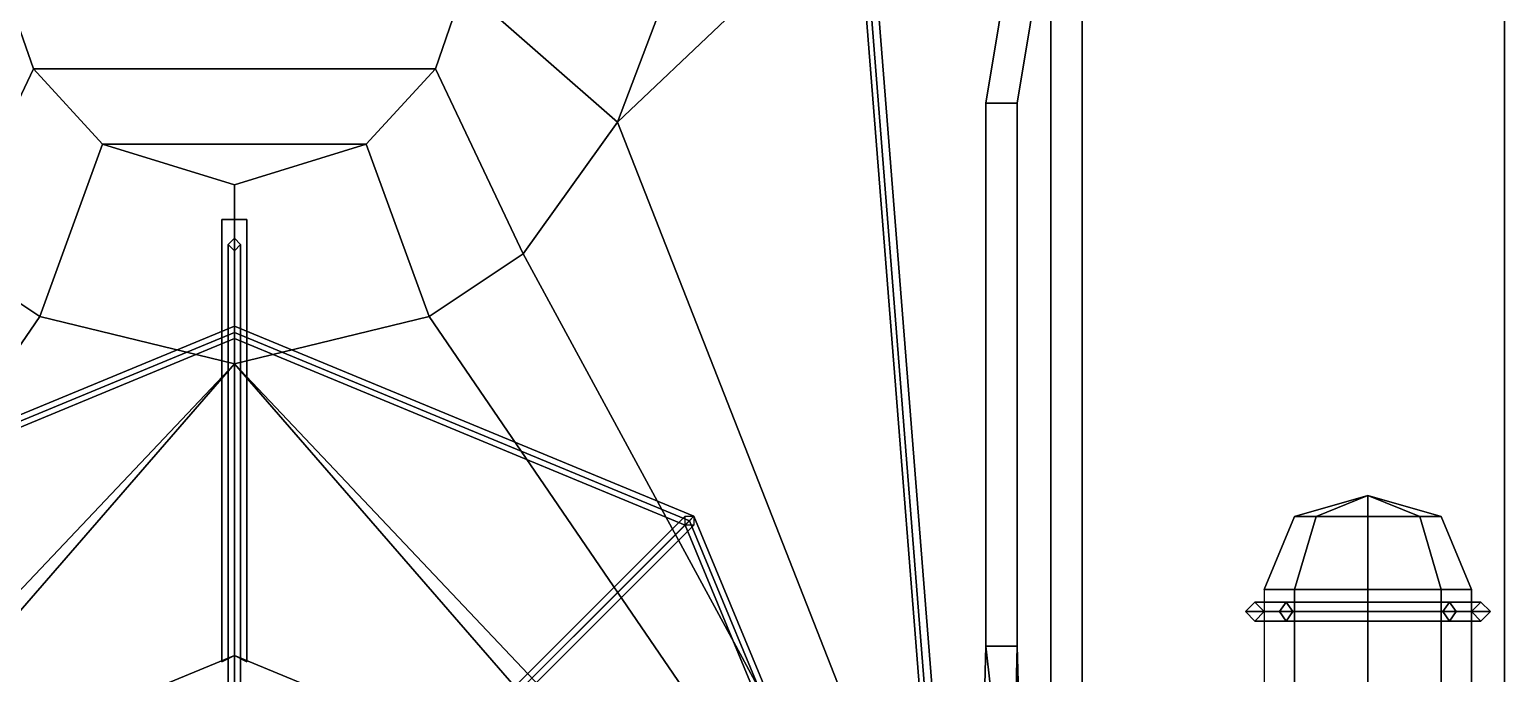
# Model space of a CAD drawing. Extents: x -4 to 4, y -35.9 to 36.
# Drawn here: x -0.653 to 4.045, y 21.023 to 23.075 of the extents above; entities that cross this region are included whole.
import ezdxf

# ---------------------------------------------------------------- set-up
doc = ezdxf.new("R2010")
doc.units = 0
doc.layers.add('SUPERSTRUCTURE', color=3, linetype='CONTINUOUS')

msp = doc.modelspace()

# ---------------------------------------------------------------- linework, layer by layer
at = {"layer": 'SUPERSTRUCTURE', "extrusion": (-1, 0, 0)}
msp.add_line((2.493, 22.84, 6.92), (2.393, 22.84, 6.92), dxfattribs=at)
at = {"layer": 'SUPERSTRUCTURE'}
for points in [[(1.02, 35.92, 5.76), (1, 35.92, 5.74), (2.23, 20.37, 13.3), (2.25, 20.32, 13.35)], [(1, 35.92, 5.74), (1.02, 35.92, 5.72), (2.25, 20.32, 13.25), (2.23, 20.37, 13.3)], [(1.04, 35.92, 5.74), (1.02, 35.92, 5.76), (2.25, 20.32, 13.35), (2.27, 20.37, 13.3)], [(1.02, 35.92, 5.72), (1.04, 35.92, 5.74), (2.27, 20.37, 13.3), (2.25, 20.32, 13.25)], [(4.045, 10, 5.69), (4.045, 9.4, 3.13), (4.045, 27.32, 3.13), (4.045, 26.4, 5.69)], [(4.045, 9.4, 3.13), (4.045, 9.4, 2.99), (4.045, 27.32, 2.99), (4.045, 27.32, 3.13)], [(2.7, 24.09, 5.69), (2.7, 13.71, 5.69), (4.045, 10, 5.69), (4.045, 26.4, 5.69)], [(1.36, 23.15, 5.69), (1.36, 23.15, 5.69), (1.22, 22.78, 5.69), (2.6, 24.09, 5.69)], [(1.22, 22.78, 5.69), (1.22, 22.78, 5.69), (2.6, 19.26, 5.69), (2.6, 24.09, 5.69)], [(2.393, 22.84, 6.92), (2.6, 24.09, 5.69), (2.6, 19.26, 5.69), (2.393, 21.11, 6.92)], [(2.493, 22.84, 6.92), (2.7, 24.09, 5.69), (2.6, 24.09, 5.69), (2.393, 22.84, 6.92)], [(2.7, 13.71, 5.69), (2.7, 24.09, 5.69), (2.493, 22.84, 6.92), (2.493, 21.11, 6.92)], [(0.73, 23.21, 7.84), (1.22, 22.78, 5.69), (1.36, 23.15, 5.69), (0.82, 23.58, 7.84)], [(-0.73, 23.21, 7.84), (-1.22, 22.78, 5.69), (-0.92, 22.36, 5.69), (-0.64, 22.95, 7.84)], [(-0.64, 22.95, 7.84), (0.64, 22.95, 7.84), (0.73, 23.21, 7.84), (-0.73, 23.21, 7.84)], [(0.64, 22.95, 7.84), (0.92, 22.36, 5.69), (1.22, 22.78, 5.69), (0.73, 23.21, 7.84)], [(-0.64, 22.95, 7.84), (-0.92, 22.36, 5.69), (-0.62, 22.16, 5.69), (-0.42, 22.71, 7.84)], [(-0.42, 22.71, 7.84), (0.42, 22.71, 7.84), (0.64, 22.95, 7.84), (-0.64, 22.95, 7.84)], [(0.42, 22.71, 7.84), (0.62, 22.16, 5.69), (0.92, 22.36, 5.69), (0.64, 22.95, 7.84)], [(2.493, 21.11, 6.92), (2.493, 22.84, 6.92), (2.393, 22.84, 6.92), (2.393, 21.11, 6.92)], [(0.92, 22.36, 5.69), (0.92, 22.36, 5.69), (2.6, 19.26, 5.69), (1.22, 22.78, 5.69)], [(-0.42, 22.71, 7.84), (-0.62, 22.16, 5.69), (0, 22.01, 5.69), (0, 22.58, 7.84)], [(0, 22.58, 7.84), (0, 22.58, 7.84), (0.42, 22.71, 7.84), (-0.42, 22.71, 7.84)], [(0, 22.58, 7.84), (0, 22.01, 5.69), (0.62, 22.16, 5.69), (0.42, 22.71, 7.84)], [(0, 22.47, 14.24), (-0.04, 22.47, 14.2), (-0.04, 21.06, 13.3), (0, 21.08, 13.34)], [(-0.04, 22.47, 14.2), (0, 22.47, 14.16), (0, 21.08, 13.26), (-0.04, 21.06, 13.3)], [(0.04, 22.47, 14.2), (0, 22.47, 14.16), (-0.04, 22.47, 14.2), (0, 22.47, 14.24)], [(0.04, 22.47, 14.2), (0, 22.47, 14.24), (0, 21.08, 13.34), (0.04, 21.06, 13.3)], [(0, 22.47, 14.16), (0.04, 22.47, 14.2), (0.04, 21.06, 13.3), (0, 21.08, 13.26)], [(0, 20.5, 8.57), (-0.02, 20.5, 8.59), (-0.02, 22.39, 14.15), (0, 22.41, 14.15)], [(0.02, 20.5, 8.59), (0, 20.5, 8.57), (0, 22.41, 14.15), (0.02, 22.39, 14.15)], [(-0.02, 20.5, 8.59), (0, 20.5, 8.61), (0, 22.37, 14.15), (-0.02, 22.39, 14.15)], [(0, 20.5, 8.61), (0.02, 20.5, 8.59), (0.02, 22.39, 14.15), (0, 22.37, 14.15)], [(-0.92, 22.36, 5.69), (-0.92, 22.36, 5.69), (-2.6, 19.26, 5.69), (-0.62, 22.16, 5.69)], [(0.62, 22.16, 5.69), (0.62, 22.16, 5.69), (2.6, 19.26, 5.69), (0.92, 22.36, 5.69)], [(-0.62, 22.16, 5.69), (-0.62, 22.16, 5.69), (-2.6, 19.26, 5.69), (0, 22.01, 5.69)], [(-1.4637, 21.5237, 13.99), (-1.4496, 21.5096, 14.01), (0, 22.11, 14.01), (0, 22.13, 13.99)], [(-1.4496, 21.5096, 13.97), (-1.4637, 21.5237, 13.99), (0, 22.13, 13.99), (0, 22.11, 13.97)], [(0, 22.01, 5.69), (0, 22.01, 5.69), (2.6, 19.26, 5.69), (0.62, 22.16, 5.69)], [(0, 22.13, 13.99), (0, 22.11, 14.01), (1.4496, 21.5096, 14.01), (1.4637, 21.5237, 13.99)], [(0, 22.11, 13.97), (0, 22.13, 13.99), (1.4637, 21.5237, 13.99), (1.4496, 21.5096, 13.97)], [(-1.4496, 21.5096, 14.01), (-1.4354, 21.4954, 13.99), (0, 22.09, 13.99), (0, 22.11, 14.01)], [(-1.4354, 21.4954, 13.99), (-1.4496, 21.5096, 13.97), (0, 22.11, 13.97), (0, 22.09, 13.99)], [(0, 22.11, 14.01), (0, 22.09, 13.99), (1.4354, 21.4954, 13.99), (1.4496, 21.5096, 14.01)], [(0, 22.09, 13.99), (0, 22.11, 13.97), (1.4496, 21.5096, 13.97), (1.4354, 21.4954, 13.99)], [(0, 22.01, 5.69), (0, 22.01, 5.69), (-2.6, 19.26, 5.69), (-1.31, 20.5, 5.69)], [(0, 22.01, 5.69), (0, 22.01, 5.69), (-1.31, 20.5, 5.69), (1.31, 20.5, 5.69)], [(0, 22.01, 5.69), (0, 22.01, 5.69), (1.31, 20.5, 5.69), (2.6, 19.26, 5.69)], [(3.61, 21.59, 6.08), (3.445, 21.5233, 5.915), (3.3767, 21.5233, 6.08), (3.61, 21.59, 6.08)], [(3.61, 21.59, 6.08), (3.3767, 21.5233, 6.08), (3.445, 21.5233, 6.245), (3.61, 21.59, 6.08)], [(3.61, 21.59, 6.08), (3.61, 21.5233, 5.8467), (3.445, 21.5233, 5.915), (3.61, 21.59, 6.08)], [(3.61, 21.59, 6.08), (3.445, 21.5233, 6.245), (3.61, 21.5233, 6.3133), (3.61, 21.59, 6.08)], [(3.61, 21.59, 6.08), (3.775, 21.5233, 5.915), (3.61, 21.5233, 5.8467), (3.61, 21.59, 6.08)], [(3.61, 21.59, 6.08), (3.61, 21.5233, 6.3133), (3.775, 21.5233, 6.245), (3.61, 21.59, 6.08)], [(3.61, 21.59, 6.08), (3.8433, 21.5233, 6.08), (3.775, 21.5233, 5.915), (3.61, 21.59, 6.08)], [(3.61, 21.59, 6.08), (3.775, 21.5233, 6.245), (3.8433, 21.5233, 6.08), (3.61, 21.59, 6.08)], [(0.7, 20.7883, 13.33), (0.7212, 20.7812, 13.35), (1.4354, 21.4954, 13.99), (1.4354, 21.5237, 13.97)], [(0.7212, 20.7812, 13.31), (0.7, 20.7883, 13.33), (1.4354, 21.5237, 13.97), (1.4637, 21.5237, 13.99)], [(0.7283, 20.76, 13.33), (0.7212, 20.7812, 13.31), (1.4637, 21.5237, 13.99), (1.4637, 21.4954, 13.97)], [(1.4637, 21.5237, 13.99), (1.4496, 21.5096, 14.01), (2.05, 20.06, 14.01), (2.07, 20.06, 13.99)], [(1.4496, 21.5096, 13.97), (1.4637, 21.5237, 13.99), (2.07, 20.06, 13.99), (2.05, 20.06, 13.97)], [(3.445, 21.5233, 5.915), (3.3767, 21.29, 5.8467), (3.28, 21.29, 6.08), (3.3767, 21.5233, 6.08)], [(3.3767, 21.5233, 6.08), (3.28, 21.29, 6.08), (3.3767, 21.29, 6.3133), (3.445, 21.5233, 6.245)], [(3.61, 21.5233, 5.8467), (3.61, 21.29, 5.75), (3.3767, 21.29, 5.8467), (3.445, 21.5233, 5.915)], [(3.445, 21.5233, 6.245), (3.3767, 21.29, 6.3133), (3.61, 21.29, 6.41), (3.61, 21.5233, 6.3133)], [(3.775, 21.5233, 5.915), (3.8433, 21.29, 5.8467), (3.61, 21.29, 5.75), (3.61, 21.5233, 5.8467)], [(3.61, 21.5233, 6.3133), (3.61, 21.29, 6.41), (3.8433, 21.29, 6.3133), (3.775, 21.5233, 6.245)], [(3.8433, 21.5233, 6.08), (3.94, 21.29, 6.08), (3.8433, 21.29, 5.8467), (3.775, 21.5233, 5.915)], [(3.775, 21.5233, 6.245), (3.8433, 21.29, 6.3133), (3.94, 21.29, 6.08), (3.8433, 21.5233, 6.08)], [(0.7212, 20.7812, 13.35), (0.7283, 20.76, 13.33), (1.4637, 21.4954, 13.97), (1.4354, 21.4954, 13.99)], [(1.4496, 21.5096, 14.01), (1.4354, 21.4954, 13.99), (2.03, 20.06, 13.99), (2.05, 20.06, 14.01)], [(1.4354, 21.4954, 13.99), (1.4496, 21.5096, 13.97), (2.05, 20.06, 13.97), (2.03, 20.06, 13.99)], [(3.25, 21.25, 5.69), (3.22, 21.22, 5.69), (3.22, 21.22, 6.08), (3.25, 21.25, 6.08)], [(3.3288, 21.22, 6.3612), (3.35, 21.25, 6.34), (3.25, 21.25, 6.08), (3.22, 21.22, 6.08)], [(3.28, 21.22, 5.69), (3.25, 21.25, 5.69), (3.25, 21.25, 6.08), (3.28, 21.22, 6.08)], [(3.35, 21.25, 6.34), (3.3712, 21.22, 6.3188), (3.28, 21.22, 6.08), (3.25, 21.25, 6.08)], [(3.61, 21.22, 6.47), (3.61, 21.25, 6.44), (3.35, 21.25, 6.34), (3.3288, 21.22, 6.3612)], [(3.61, 21.25, 6.44), (3.61, 21.22, 6.41), (3.3712, 21.22, 6.3188), (3.35, 21.25, 6.34)], [(3.61, 21.25, 6.44), (3.61, 21.22, 6.47), (3.8912, 21.22, 6.3612), (3.87, 21.25, 6.34)], [(3.61, 21.22, 6.41), (3.61, 21.25, 6.44), (3.87, 21.25, 6.34), (3.8488, 21.22, 6.3188)], [(3.8488, 21.22, 6.3188), (3.87, 21.25, 6.34), (3.97, 21.25, 6.08), (3.94, 21.22, 6.08)], [(3.87, 21.25, 6.34), (3.8912, 21.22, 6.3612), (4, 21.22, 6.08), (3.97, 21.25, 6.08)], [(3.97, 21.25, 5.69), (3.94, 21.22, 5.69), (3.94, 21.22, 6.08), (3.97, 21.25, 6.08)], [(4, 21.22, 5.69), (3.97, 21.25, 5.69), (3.97, 21.25, 6.08), (4, 21.22, 6.08)], [(3.22, 21.22, 5.69), (3.25, 21.19, 5.69), (3.25, 21.19, 6.08), (3.22, 21.22, 6.08)], [(3.35, 21.19, 6.34), (3.3288, 21.22, 6.3612), (3.22, 21.22, 6.08), (3.25, 21.19, 6.08)], [(3.25, 21.19, 5.69), (3.28, 21.22, 5.69), (3.28, 21.22, 6.08), (3.25, 21.19, 6.08)], [(3.3712, 21.22, 6.3188), (3.35, 21.19, 6.34), (3.25, 21.19, 6.08), (3.28, 21.22, 6.08)], [(3.61, 21.19, 6.44), (3.61, 21.22, 6.47), (3.3288, 21.22, 6.3612), (3.35, 21.19, 6.34)], [(3.61, 21.22, 6.41), (3.61, 21.19, 6.44), (3.35, 21.19, 6.34), (3.3712, 21.22, 6.3188)], [(3.61, 21.22, 6.47), (3.61, 21.19, 6.44), (3.87, 21.19, 6.34), (3.8912, 21.22, 6.3612)], [(3.61, 21.19, 6.44), (3.61, 21.22, 6.41), (3.8488, 21.22, 6.3188), (3.87, 21.19, 6.34)], [(3.87, 21.19, 6.34), (3.8488, 21.22, 6.3188), (3.94, 21.22, 6.08), (3.97, 21.19, 6.08)], [(3.8912, 21.22, 6.3612), (3.87, 21.19, 6.34), (3.97, 21.19, 6.08), (4, 21.22, 6.08)], [(3.94, 21.22, 5.69), (3.97, 21.19, 5.69), (3.97, 21.19, 6.08), (3.94, 21.22, 6.08)], [(3.97, 21.19, 5.69), (4, 21.22, 5.69), (4, 21.22, 6.08), (3.97, 21.19, 6.08)], [(2.393, 21.11, 6.92), (2.6, 19.26, 5.69), (2.6, 19.26, 5.69), (2.3829, 20.7, 6.98)], [(2.4829, 20.7, 6.98), (2.493, 21.11, 6.92), (2.393, 21.11, 6.92), (2.3829, 20.7, 6.98)], [(2.7, 13.71, 5.69), (2.7, 13.71, 5.69), (2.493, 21.11, 6.92), (2.4829, 20.7, 6.98)], [(0, 21.08, 13.35), (-0.7212, 20.7812, 13.35), (-1.02, 20.06, 13.35), (0.7212, 20.7812, 13.35)], [(0, 21.08, 13.25), (-0.7212, 20.7812, 13.25), (-0.7212, 20.7812, 13.35), (0, 21.08, 13.35)], [(0.7212, 20.7812, 13.25), (0, 21.08, 13.25), (0, 21.08, 13.35), (0.7212, 20.7812, 13.35)]]:
    msp.add_3dface(points, dxfattribs=at)

# ---------------------------------------------------------------- meshes
mesh = msp.add_polymesh((2, 8), dxfattribs=dict(at, n_close=True))
for k, corner in enumerate([(3.28, 20.54, 6.08), (3.3767, 20.54, 6.3133), (3.61, 20.54, 6.41), (3.8433, 20.54, 6.3133), (3.94, 20.54, 6.08), (3.8433, 20.54, 5.8467), (3.61, 20.54, 5.75), (3.3767, 20.54, 5.8467), (3.28, 21.29, 6.08), (3.3767, 21.29, 6.3133), (3.61, 21.29, 6.41), (3.8433, 21.29, 6.3133), (3.94, 21.29, 6.08), (3.8433, 21.29, 5.8467), (3.61, 21.29, 5.75), (3.3767, 21.29, 5.8467)]):
    mesh.set_mesh_vertex(divmod(k, 8), corner)

doc.saveas('drawing.dxf')
